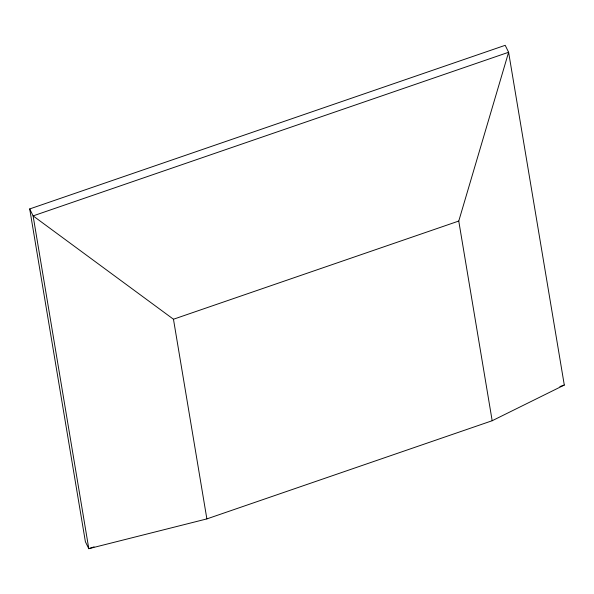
<?xml version="1.0" encoding="UTF-8"?>
<svg xmlns="http://www.w3.org/2000/svg" width="594" height="594" viewBox="0 0 594 594"><rect width="100%" height="100%" fill="white"/><g stroke="black" fill="none" stroke-linecap="round" stroke-linejoin="round"><path stroke-width="0.89" d="M492.174 420.73L458.761 221.05L508.613 52.265L505.197 45.315L29.7 208.94L85.388 541.735L88.803 548.685L206.875 518.904L492.174 420.73L564.3 385.061L508.613 52.265L33.108 215.889L88.803 548.685L94.067 546.874M29.7 208.94L33.108 215.889L173.463 319.23L458.761 221.05M559.912 386.568L564.3 385.061M173.463 319.23L206.875 518.904"/></g></svg>
